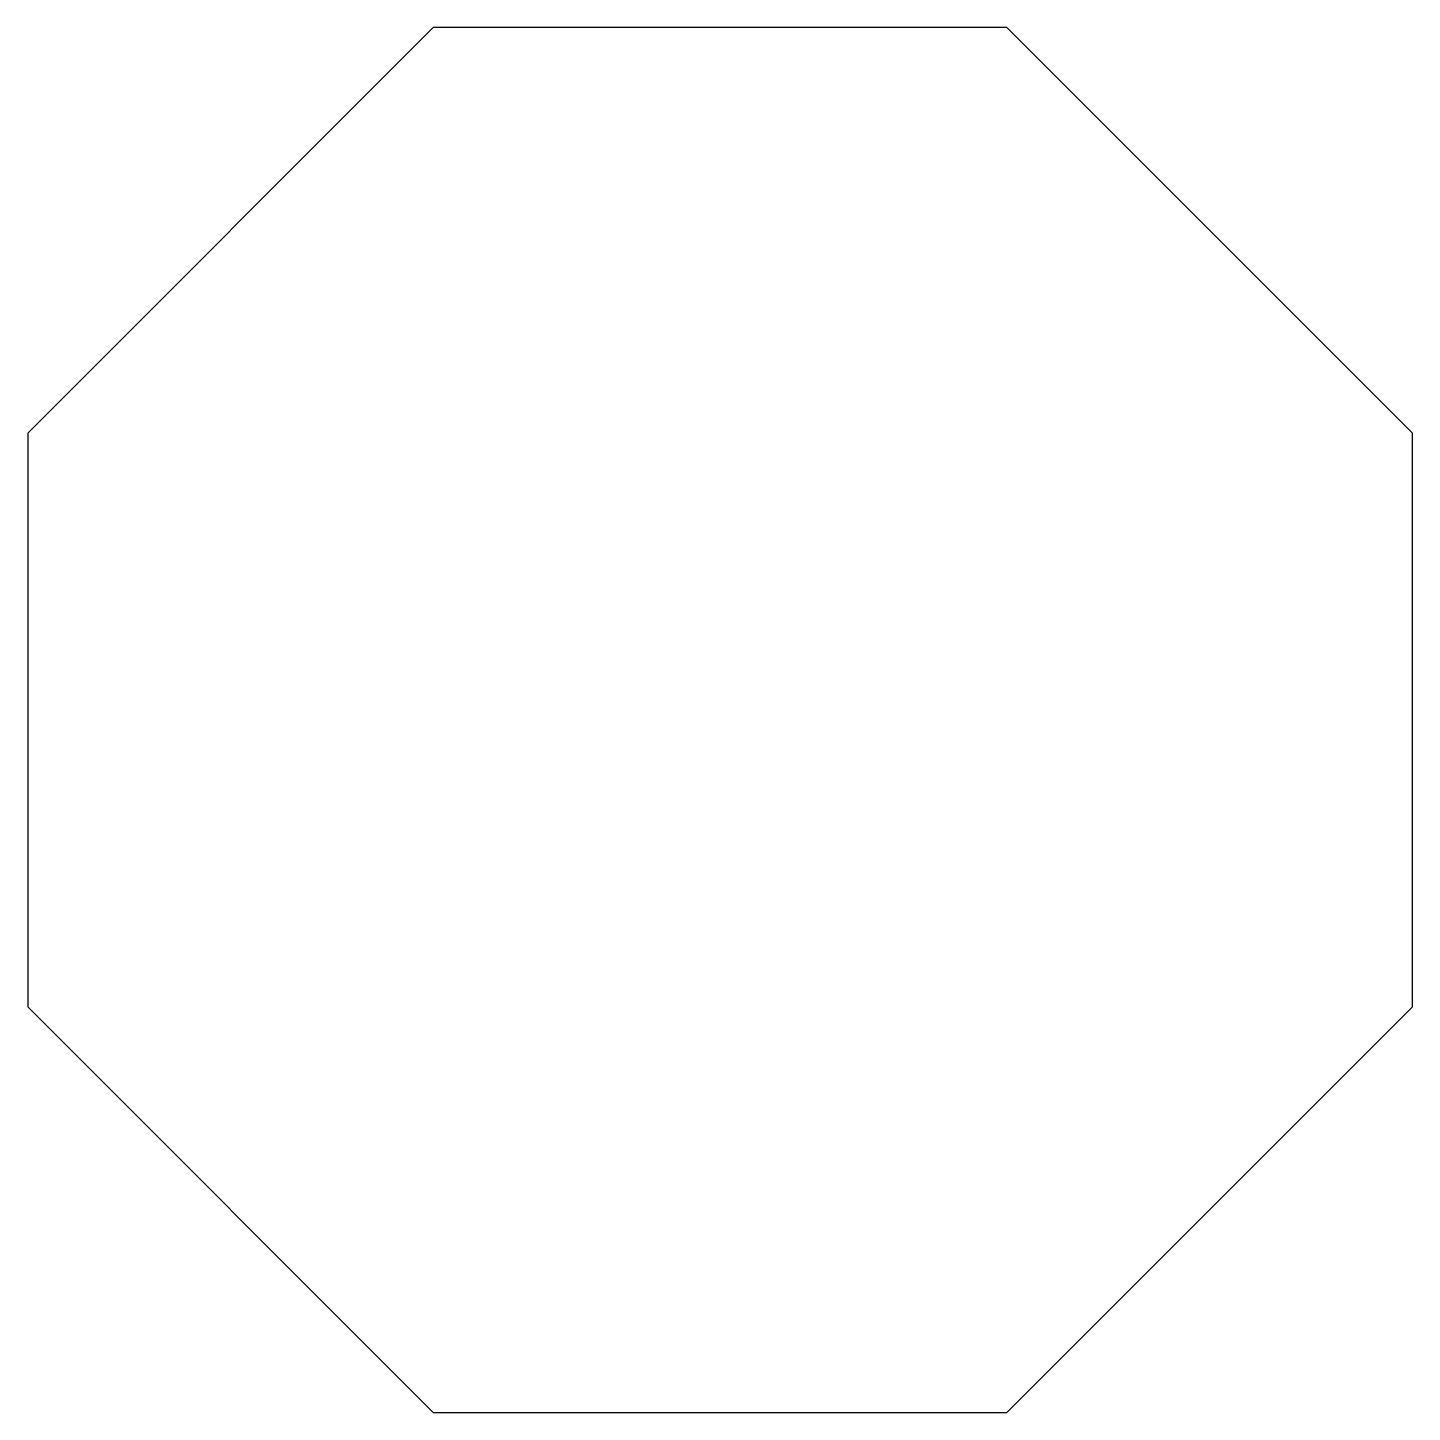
# Model space of a CAD drawing. Extents: x -53 to 58, y -49 to 62.
import ezdxf

# ---------------------------------------------------------------- set-up
doc = ezdxf.new("R2010")
doc.units = 0
doc.layers.get('0').update_dxf_attribs({"linetype": 'CONTINUOUS'})

msp = doc.modelspace()

# ---------------------------------------------------------------- linework, layer by layer
msp.add_lwpolyline([(-20.21, 61.71), (-52.68, 29.24), (-52.68, -16.69), (-20.21, -49.16), (25.72, -49.16), (58.19, -16.69), (58.19, 29.24), (25.72, 61.71)], close=True)

doc.saveas('drawing.dxf')
